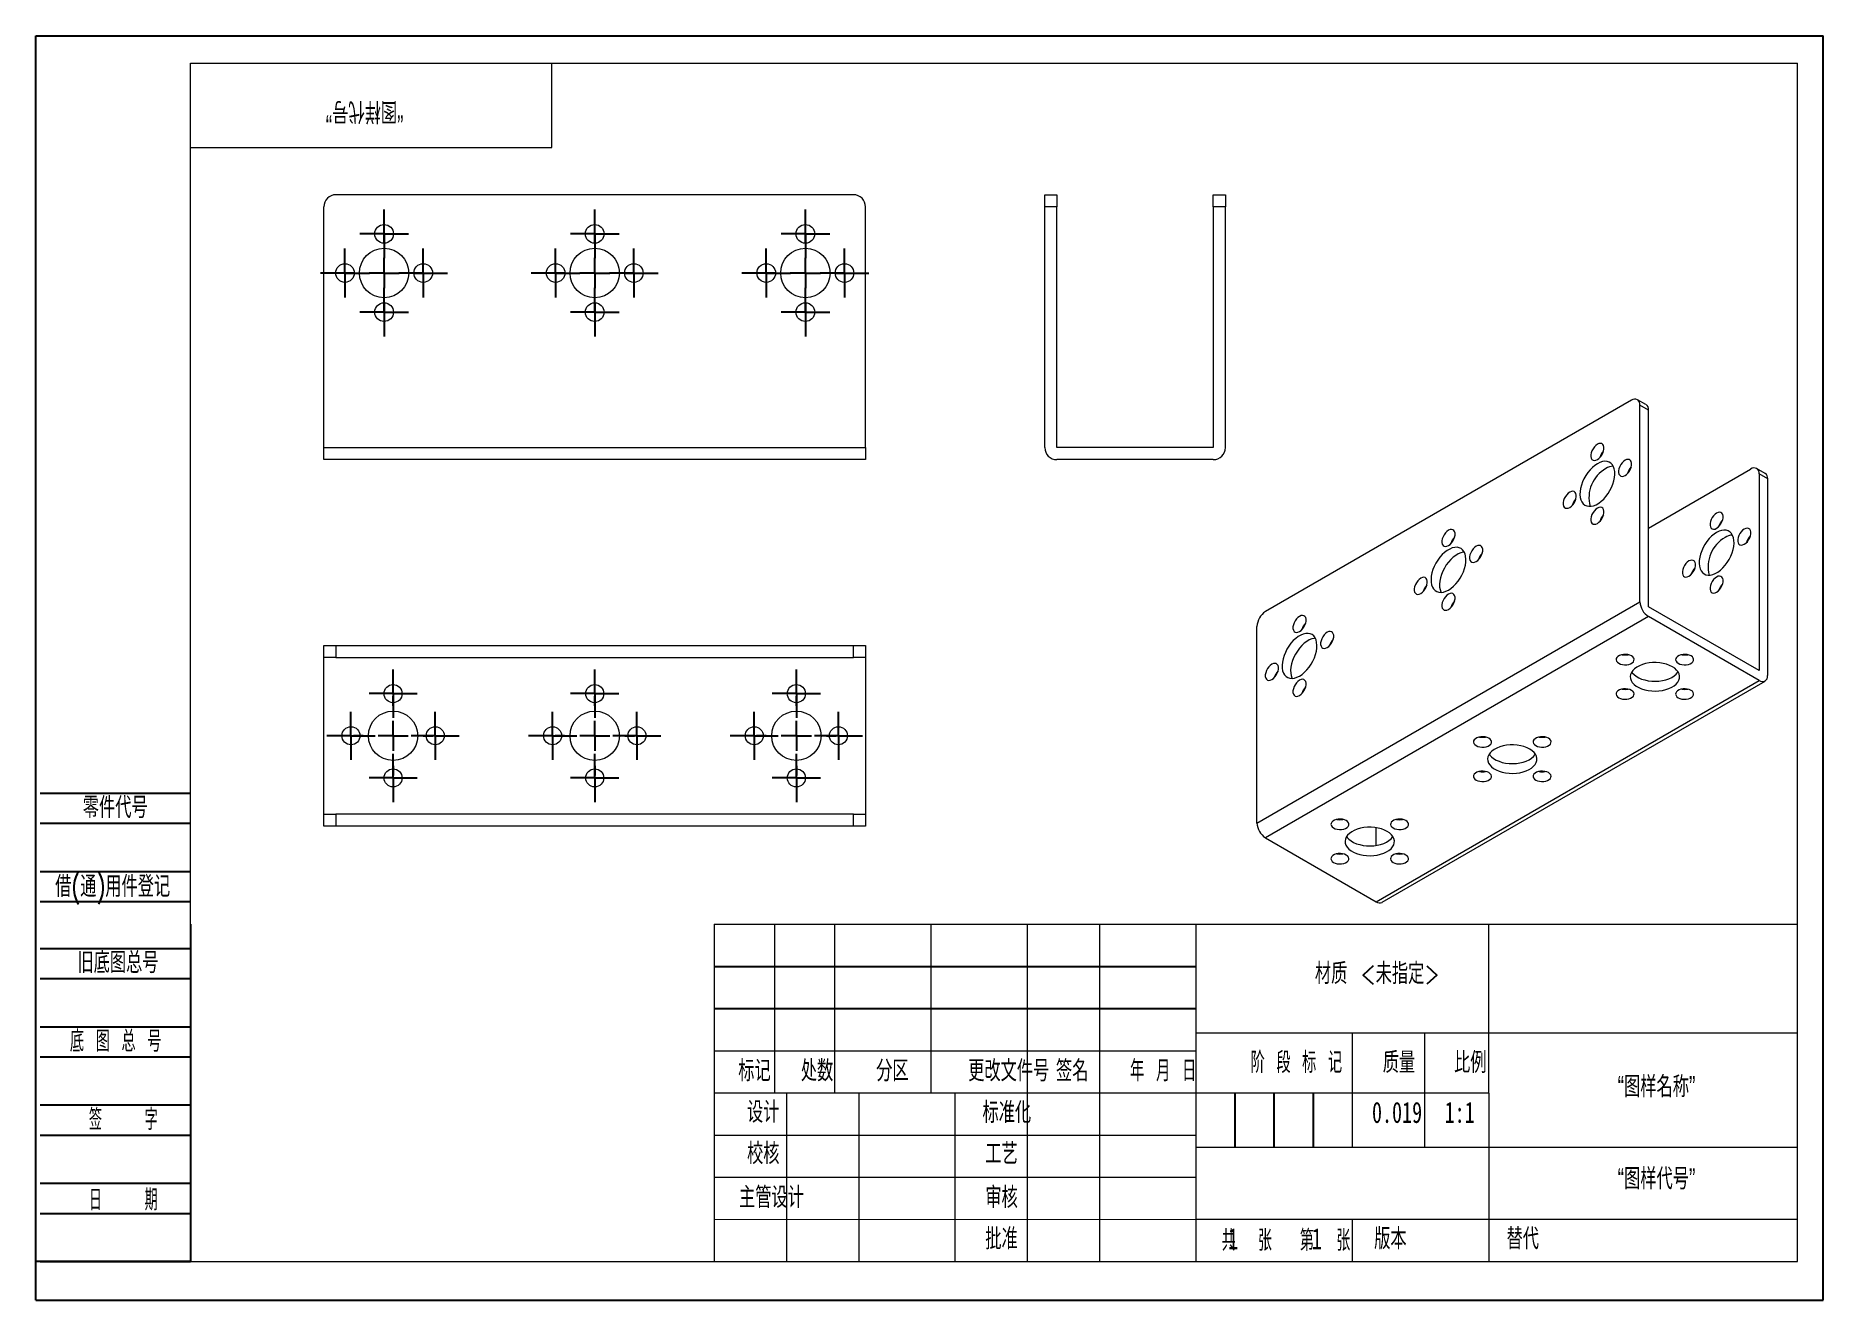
# Model space of a CAD drawing. Header units: millimetres. Extents: x 0 to 297, y 0 to 210.
import ezdxf

# ---------------------------------------------------------------- set-up
doc = ezdxf.new("R2010")
doc.units = ezdxf.units.MM
doc.layers.add('图框', color=7, linetype='Continuous')
doc.layers.add('粗实线层', color=7, linetype='Continuous', lineweight=15)
doc.styles.add('SLDTEXTSTYLE0', font='TXT', dxfattribs={"width": 0.7, "bigfont": 'bigfont'})
doc.styles.add('SLDTEXTSTYLE1', font='TXT', dxfattribs={"width": 0.6, "bigfont": 'bigfont'})
doc.styles.add('SLDTEXTSTYLE2', font='TXT', dxfattribs={"width": 0.614286, "bigfont": 'bigfont'})
doc.styles.add('SLDTEXTSTYLE3', font='TXT', dxfattribs={"width": 0.62, "bigfont": 'bigfont'})
doc.styles.add('SLDTEXTSTYLE4', font='TXT', dxfattribs={"width": 0.566667, "bigfont": 'bigfont'})
doc.styles.add('SLDTEXTSTYLE5', font='TXT', dxfattribs={"width": 0.7})

# ---------------------------------------------------------------- blocks, each defined once
blk = doc.blocks.new('SW_CENTERMARKSYMBOL_0')
at = {"layer": '图框', "color": 0}
for p, q in [((0, 5), (0, 6.6)), ((-5, 0), (-6.6, 0)), ((0, 0), (-2.5, 0)), ((0, 0), (0, 2.5)), ((0, 0), (0, -2.5)), ((0, 0), (2.5, 0)), ((5, 0), (6.6, 0)), ((0, -5), (0, -6.6))]:
    blk.add_line(p, q, dxfattribs=at)
blk = doc.blocks.new('SW_CENTERMARKSYMBOL_1')
at = {"layer": '图框', "color": 0}
for p, q in [((0, 2.5), (0, 4.05)), ((-2.5, 0), (-4.05, 0)), ((0, 0), (-2.5, 0)), ((0, 0), (0, 2.5)), ((0, 0), (0, -2.5)), ((0, 0), (2.5, 0)), ((2.5, 0), (4.05, 0)), ((0, -2.5), (0, -4.05))]:
    blk.add_line(p, q, dxfattribs=at)
blk = doc.blocks.new('SW_CENTERMARKSYMBOL_2')
at = {"layer": '图框', "color": 0}
for p, q in [((0, 5), (0, 6.6)), ((-5, 0), (-6.6, 0)), ((0, 0), (-2.5, 0)), ((0, 0), (0, 2.5)), ((0, 0), (0, -2.5)), ((0, 0), (2.5, 0)), ((5, 0), (6.6, 0)), ((0, -5), (0, -6.6))]:
    blk.add_line(p, q, dxfattribs=at)
blk = doc.blocks.new('SW_CENTERMARKSYMBOL_3')
at = {"layer": '图框', "color": 0}
for p, q in [((0, 2.5), (0, 4.05)), ((-2.5, 0), (-4.05, 0)), ((0, 0), (-2.5, 0)), ((0, 0), (0, 2.5)), ((0, 0), (0, -2.5)), ((0, 0), (2.5, 0)), ((2.5, 0), (4.05, 0)), ((0, -2.5), (0, -4.05))]:
    blk.add_line(p, q, dxfattribs=at)
blk = doc.blocks.new('SW_CENTERMARKSYMBOL_4')
at = {"layer": '图框', "color": 0}
for p, q in [((0, 2.5), (0, 4.05)), ((-2.5, 0), (-4.05, 0)), ((0, 0), (-2.5, 0)), ((0, 0), (0, 2.5)), ((0, 0), (0, -2.5)), ((0, 0), (2.5, 0)), ((2.5, 0), (4.05, 0)), ((0, -2.5), (0, -4.05))]:
    blk.add_line(p, q, dxfattribs=at)
blk = doc.blocks.new('SW_CENTERMARKSYMBOL_5')
at = {"layer": '图框', "color": 0}
for p, q in [((0, 2.5), (0, 4.05)), ((-2.5, 0), (-4.05, 0)), ((0, 0), (-2.5, 0)), ((0, 0), (0, 2.5)), ((0, 0), (0, -2.5)), ((0, 0), (2.5, 0)), ((2.5, 0), (4.05, 0)), ((0, -2.5), (0, -4.05))]:
    blk.add_line(p, q, dxfattribs=at)
blk = doc.blocks.new('SW_CENTERMARKSYMBOL_6')
at = {"layer": '图框', "color": 0}
for p, q in [((0, 2.5), (0, 4.05)), ((-2.5, 0), (-4.05, 0)), ((0, 0), (-2.5, 0)), ((0, 0), (0, 2.5)), ((0, 0), (0, -2.5)), ((0, 0), (2.5, 0)), ((2.5, 0), (4.05, 0)), ((0, -2.5), (0, -4.05))]:
    blk.add_line(p, q, dxfattribs=at)
blk = doc.blocks.new('SW_CENTERMARKSYMBOL_7')
at = {"layer": '图框', "color": 0}
for p, q in [((0, 2.5), (0, 4.05)), ((-2.5, 0), (-4.05, 0)), ((0, 0), (-2.5, 0)), ((0, 0), (0, 2.5)), ((0, 0), (0, -2.5)), ((0, 0), (2.5, 0)), ((2.5, 0), (4.05, 0)), ((0, -2.5), (0, -4.05))]:
    blk.add_line(p, q, dxfattribs=at)
blk = doc.blocks.new('SW_CENTERMARKSYMBOL_8')
at = {"layer": '图框', "color": 0}
for p, q in [((0, 2.5), (0, 4.05)), ((-2.5, 0), (-4.05, 0)), ((0, 0), (-2.5, 0)), ((0, 0), (0, 2.5)), ((0, 0), (0, -2.5)), ((0, 0), (2.5, 0)), ((2.5, 0), (4.05, 0)), ((0, -2.5), (0, -4.05))]:
    blk.add_line(p, q, dxfattribs=at)
blk = doc.blocks.new('SW_CENTERMARKSYMBOL_9')
at = {"layer": '图框', "color": 0}
for p, q in [((0, 2.5), (0, 4.05)), ((-2.5, 0), (-4.05, 0)), ((0, 0), (-2.5, 0)), ((0, 0), (0, 2.5)), ((0, 0), (0, -2.5)), ((0, 0), (2.5, 0)), ((2.5, 0), (4.05, 0)), ((0, -2.5), (0, -4.05))]:
    blk.add_line(p, q, dxfattribs=at)
blk = doc.blocks.new('SW_CENTERMARKSYMBOL_10')
at = {"layer": '图框', "color": 0}
for p, q in [((0, 5), (0, 6.6)), ((-5, 0), (-6.6, 0)), ((0, 0), (-2.5, 0)), ((0, 0), (0, 2.5)), ((0, 0), (0, -2.5)), ((0, 0), (2.5, 0)), ((5, 0), (6.6, 0)), ((0, -5), (0, -6.6))]:
    blk.add_line(p, q, dxfattribs=at)
blk = doc.blocks.new('SW_CENTERMARKSYMBOL_11')
at = {"layer": '图框', "color": 0}
for p, q in [((0, 2.5), (0, 4.05)), ((-2.5, 0), (-4.05, 0)), ((0, 0), (-2.5, 0)), ((0, 0), (0, 2.5)), ((0, 0), (0, -2.5)), ((0, 0), (2.5, 0)), ((2.5, 0), (4.05, 0)), ((0, -2.5), (0, -4.05))]:
    blk.add_line(p, q, dxfattribs=at)
blk = doc.blocks.new('SW_CENTERMARKSYMBOL_12')
at = {"layer": '图框', "color": 0}
for p, q in [((0, 2.5), (0, 4.05)), ((-2.5, 0), (-4.05, 0)), ((0, 0), (-2.5, 0)), ((0, 0), (0, 2.5)), ((0, 0), (0, -2.5)), ((0, 0), (2.5, 0)), ((2.5, 0), (4.05, 0)), ((0, -2.5), (0, -4.05))]:
    blk.add_line(p, q, dxfattribs=at)
blk = doc.blocks.new('SW_CENTERMARKSYMBOL_13')
at = {"layer": '图框', "color": 0}
for p, q in [((0, 2.5), (0, 4.05)), ((-2.5, 0), (-4.05, 0)), ((0, 0), (-2.5, 0)), ((0, 0), (0, 2.5)), ((0, 0), (0, -2.5)), ((0, 0), (2.5, 0)), ((2.5, 0), (4.05, 0)), ((0, -2.5), (0, -4.05))]:
    blk.add_line(p, q, dxfattribs=at)
blk = doc.blocks.new('SW_CENTERMARKSYMBOL_14')
at = {"layer": '图框', "color": 0}
for p, q in [((0, 2.5), (0, 4.05)), ((-2.5, 0), (-4.05, 0)), ((0, 0), (-2.5, 0)), ((0, 0), (0, 2.5)), ((0, 0), (0, -2.5)), ((0, 0), (2.5, 0)), ((2.5, 0), (4.05, 0)), ((0, -2.5), (0, -4.05))]:
    blk.add_line(p, q, dxfattribs=at)
blk = doc.blocks.new('SW_CENTERMARKSYMBOL_15')
at = {"layer": '图框', "color": 0}
for p, q in [((0, 5), (0, 6.6)), ((-5, 0), (-6.6, 0)), ((0, 0), (-2.5, 0)), ((0, 0), (0, 2.5)), ((0, 0), (0, -2.5)), ((0, 0), (2.5, 0)), ((5, 0), (6.6, 0)), ((0, -5), (0, -6.6))]:
    blk.add_line(p, q, dxfattribs=at)
blk = doc.blocks.new('SW_CENTERMARKSYMBOL_16')
at = {"layer": '图框', "color": 0}
for p, q in [((0, 2.5), (0, 4)), ((-2.5, 0), (-4, 0)), ((0, 0), (-2.5, 0)), ((0, 0), (0, 2.5)), ((0, 0), (0, -2.5)), ((0, 0), (2.5, 0)), ((2.5, 0), (4, 0)), ((0, -2.5), (0, -4))]:
    blk.add_line(p, q, dxfattribs=at)
blk = doc.blocks.new('SW_CENTERMARKSYMBOL_17')
at = {"layer": '图框', "color": 0}
for p, q in [((0, 5), (0, 6.6)), ((-5, 0), (-6.6, 0)), ((0, 0), (-2.5, 0)), ((0, 0), (0, 2.5)), ((0, 0), (0, -2.5)), ((0, 0), (2.5, 0)), ((5, 0), (6.6, 0)), ((0, -5), (0, -6.6))]:
    blk.add_line(p, q, dxfattribs=at)
blk = doc.blocks.new('SW_CENTERMARKSYMBOL_18')
at = {"layer": '图框', "color": 0}
for p, q in [((0, 2.5), (0, 4)), ((-2.5, 0), (-4, 0)), ((0, 0), (-2.5, 0)), ((0, 0), (0, 2.5)), ((0, 0), (0, -2.5)), ((0, 0), (2.5, 0)), ((2.5, 0), (4, 0)), ((0, -2.5), (0, -4))]:
    blk.add_line(p, q, dxfattribs=at)
blk = doc.blocks.new('SW_CENTERMARKSYMBOL_19')
at = {"layer": '图框', "color": 0}
for p, q in [((0, 2.5), (0, 4)), ((-2.5, 0), (-4, 0)), ((0, 0), (-2.5, 0)), ((0, 0), (0, 2.5)), ((0, 0), (0, -2.5)), ((0, 0), (2.5, 0)), ((2.5, 0), (4, 0)), ((0, -2.5), (0, -4))]:
    blk.add_line(p, q, dxfattribs=at)
blk = doc.blocks.new('SW_CENTERMARKSYMBOL_20')
at = {"layer": '图框', "color": 0}
for p, q in [((0, 2.5), (0, 4)), ((-2.5, 0), (-4, 0)), ((0, 0), (-2.5, 0)), ((0, 0), (0, 2.5)), ((0, 0), (0, -2.5)), ((0, 0), (2.5, 0)), ((2.5, 0), (4, 0)), ((0, -2.5), (0, -4))]:
    blk.add_line(p, q, dxfattribs=at)
blk = doc.blocks.new('SW_CENTERMARKSYMBOL_21')
at = {"layer": '图框', "color": 0}
for p, q in [((0, 5), (0, 6.6)), ((-5, 0), (-6.6, 0)), ((0, 0), (-2.5, 0)), ((0, 0), (0, 2.5)), ((0, 0), (0, -2.5)), ((0, 0), (2.5, 0)), ((5, 0), (6.6, 0)), ((0, -5), (0, -6.6))]:
    blk.add_line(p, q, dxfattribs=at)
blk = doc.blocks.new('SW_CENTERMARKSYMBOL_22')
at = {"layer": '图框', "color": 0}
for p, q in [((0, 2.5), (0, 4)), ((-2.5, 0), (-4, 0)), ((0, 0), (-2.5, 0)), ((0, 0), (0, 2.5)), ((0, 0), (0, -2.5)), ((0, 0), (2.5, 0)), ((2.5, 0), (4, 0)), ((0, -2.5), (0, -4))]:
    blk.add_line(p, q, dxfattribs=at)
blk = doc.blocks.new('SW_CENTERMARKSYMBOL_23')
at = {"layer": '图框', "color": 0}
for p, q in [((0, 2.5), (0, 4)), ((-2.5, 0), (-4, 0)), ((0, 0), (-2.5, 0)), ((0, 0), (0, 2.5)), ((0, 0), (0, -2.5)), ((0, 0), (2.5, 0)), ((2.5, 0), (4, 0)), ((0, -2.5), (0, -4))]:
    blk.add_line(p, q, dxfattribs=at)
blk = doc.blocks.new('SW_CENTERMARKSYMBOL_24')
at = {"layer": '图框', "color": 0}
for p, q in [((0, 2.5), (0, 4)), ((-2.5, 0), (-4, 0)), ((0, 0), (-2.5, 0)), ((0, 0), (0, 2.5)), ((0, 0), (0, -2.5)), ((0, 0), (2.5, 0)), ((2.5, 0), (4, 0)), ((0, -2.5), (0, -4))]:
    blk.add_line(p, q, dxfattribs=at)
blk = doc.blocks.new('SW_CENTERMARKSYMBOL_25')
at = {"layer": '图框', "color": 0}
for p, q in [((0, 2.5), (0, 4)), ((-2.5, 0), (-4, 0)), ((0, 0), (-2.5, 0)), ((0, 0), (0, 2.5)), ((0, 0), (0, -2.5)), ((0, 0), (2.5, 0)), ((2.5, 0), (4, 0)), ((0, -2.5), (0, -4))]:
    blk.add_line(p, q, dxfattribs=at)
blk = doc.blocks.new('SW_CENTERMARKSYMBOL_26')
at = {"layer": '图框', "color": 0}
for p, q in [((0, 2.5), (0, 4)), ((-2.5, 0), (-4, 0)), ((0, 0), (-2.5, 0)), ((0, 0), (0, 2.5)), ((0, 0), (0, -2.5)), ((0, 0), (2.5, 0)), ((2.5, 0), (4, 0)), ((0, -2.5), (0, -4))]:
    blk.add_line(p, q, dxfattribs=at)
blk = doc.blocks.new('SW_CENTERMARKSYMBOL_27')
at = {"layer": '图框', "color": 0}
for p, q in [((0, 2.5), (0, 4)), ((-2.5, 0), (-4, 0)), ((0, 0), (-2.5, 0)), ((0, 0), (0, 2.5)), ((0, 0), (0, -2.5)), ((0, 0), (2.5, 0)), ((2.5, 0), (4, 0)), ((0, -2.5), (0, -4))]:
    blk.add_line(p, q, dxfattribs=at)
blk = doc.blocks.new('SW_CENTERMARKSYMBOL_28')
at = {"layer": '图框', "color": 0}
for p, q in [((0, 2.5), (0, 4)), ((-2.5, 0), (-4, 0)), ((0, 0), (-2.5, 0)), ((0, 0), (0, 2.5)), ((0, 0), (0, -2.5)), ((0, 0), (2.5, 0)), ((2.5, 0), (4, 0)), ((0, -2.5), (0, -4))]:
    blk.add_line(p, q, dxfattribs=at)
blk = doc.blocks.new('SW_CENTERMARKSYMBOL_29')
at = {"layer": '图框', "color": 0}
for p, q in [((0, 2.5), (0, 4)), ((-2.5, 0), (-4, 0)), ((0, 0), (-2.5, 0)), ((0, 0), (0, 2.5)), ((0, 0), (0, -2.5)), ((0, 0), (2.5, 0)), ((2.5, 0), (4, 0)), ((0, -2.5), (0, -4))]:
    blk.add_line(p, q, dxfattribs=at)

msp = doc.modelspace()

# ---------------------------------------------------------------- linework, layer by layer
at = {"color": 7, "linetype": 'Continuous', "lineweight": 15}
for p, q in [((47.87, 141.6), (47.87, 181.6)), ((135.87, 183.6), (49.87, 183.6)), ((137.87, 141.6), (137.87, 181.6)), ((167.65, 181.6), (167.65, 183.6)), ((167.65, 183.6), (169.65, 183.6)), ((169.65, 181.6), (167.65, 181.6)), ((167.65, 141.6), (167.65, 181.6)), ((169.65, 183.6), (169.65, 181.6)), ((169.65, 141.6), (169.65, 181.6)), ((195.65, 183.6), (197.65, 183.6)), ((195.65, 181.6), (195.65, 183.6)), ((195.65, 181.6), (195.65, 141.6)), ((197.65, 181.6), (195.65, 181.6)), ((197.65, 183.6), (197.65, 181.6)), ((197.65, 141.6), (197.65, 181.6)), ((265.13, 149.47), (204.32, 114.36)), ((267.54, 148.75), (266.13, 149.56)), ((266.54, 115.99), (266.54, 148.65)), ((267.96, 147.83), (266.54, 148.65)), ((267.96, 115.17), (267.96, 147.83)), ((47.87, 141.6), (137.87, 141.6)), ((47.87, 139.6), (47.87, 141.6)), ((137.87, 139.6), (47.87, 139.6)), ((137.87, 141.6), (137.87, 139.6)), ((195.65, 141.6), (169.65, 141.6)), ((195.65, 139.6), (169.65, 139.6)), ((267.96, 128.24), (284.93, 138.04)), ((287.34, 137.32), (285.93, 138.14)), ((286.34, 137.22), (286.34, 104.56)), ((287.76, 136.4), (286.34, 137.22)), ((287.76, 103.74), (287.76, 136.4)), ((202.9, 79.25), (266.54, 115.99)), ((267.96, 113.54), (204.32, 76.8)), ((286.34, 104.56), (267.96, 115.17)), ((286.34, 102.92), (267.96, 113.54)), ((202.9, 79.25), (202.9, 111.91)), ((47.87, 106.74), (47.87, 108.74)), ((47.87, 108.74), (49.87, 108.74)), ((49.87, 108.74), (49.87, 106.74)), ((49.87, 108.74), (135.87, 108.74)), ((135.87, 106.74), (135.87, 108.74)), ((135.87, 108.74), (137.87, 108.74)), ((137.87, 108.74), (137.87, 106.74)), ((49.87, 106.74), (47.87, 106.74)), ((47.87, 80.74), (47.87, 106.74)), ((49.87, 106.74), (135.87, 106.74)), ((137.87, 106.74), (135.87, 106.74)), ((137.87, 106.74), (137.87, 80.74)), ((222.7, 66.19), (286.34, 102.92)), ((223.7, 66.09), (287.34, 102.83)), ((47.87, 78.74), (47.87, 80.74)), ((47.87, 80.74), (49.87, 80.74)), ((49.87, 80.74), (49.87, 78.74)), ((135.87, 80.74), (49.87, 80.74)), ((135.87, 78.74), (135.87, 80.74)), ((135.87, 80.74), (137.87, 80.74)), ((137.87, 80.74), (137.87, 78.74)), ((49.87, 78.74), (47.87, 78.74)), ((135.87, 78.74), (49.87, 78.74)), ((137.87, 78.74), (135.87, 78.74)), ((222.7, 75.53), (222.7, 78.47)), ((204.32, 76.8), (222.7, 66.19))]:
    msp.add_line(p, q, dxfattribs=at)
at = {"color": 7, "linetype": 'Continuous', "lineweight": 15, "flags": 128}
for points in [[(259.47, 142.16), (259.21, 141.97), (258.96, 141.72), (258.74, 141.42), (258.57, 141.09), (258.45, 140.75), (258.38, 140.42), (258.38, 140.11), (258.45, 139.85), (258.57, 139.65), (258.74, 139.53), (258.96, 139.48), (259.21, 139.51), (259.47, 139.63), (259.73, 139.82), (259.98, 140.07), (260.2, 140.36), (260.37, 140.69), (260.5, 141.04), (260.56, 141.37), (260.56, 141.67), (260.5, 141.93), (260.37, 142.13), (260.2, 142.26), (259.98, 142.31), (259.73, 142.27), (259.47, 142.16)], [(264.07, 139.5), (263.8, 139.32), (263.56, 139.07), (263.34, 138.77), (263.17, 138.44), (263.04, 138.1), (262.98, 137.76), (262.98, 137.46), (263.04, 137.2), (263.17, 137), (263.34, 136.87), (263.56, 136.82), (263.8, 136.86), (264.07, 136.97), (264.33, 137.16), (264.58, 137.41), (264.79, 137.71), (264.97, 138.04), (265.09, 138.38), (265.16, 138.71), (265.16, 139.02), (265.09, 139.28), (264.97, 139.48), (264.79, 139.61), (264.58, 139.65), (264.33, 139.62), (264.07, 139.5)], [(259.47, 138.93), (259.05, 138.65), (258.64, 138.31), (258.24, 137.91), (257.87, 137.45), (257.54, 136.96), (257.24, 136.44), (257, 135.9), (256.8, 135.35), (256.67, 134.81), (256.59, 134.29), (256.57, 133.79), (256.62, 133.33), (256.73, 132.92), (256.89, 132.57), (257.11, 132.28), (257.38, 132.06), (257.7, 131.91), (258.05, 131.85), (258.44, 131.86), (258.84, 131.95), (259.26, 132.12), (259.68, 132.37), (260.1, 132.68), (260.51, 133.06), (260.89, 133.48), (261.24, 133.96), (261.56, 134.47), (261.83, 135), (262.05, 135.54), (262.21, 136.09), (262.32, 136.62), (262.37, 137.14), (262.35, 137.61), (262.28, 138.05), (262.14, 138.43), (261.95, 138.76), (261.7, 139.01), (261.41, 139.2), (261.07, 139.3), (260.7, 139.33), (260.31, 139.27), (259.89, 139.14), (259.47, 138.93)], [(254.87, 134.2), (254.61, 134.01), (254.37, 133.76), (254.15, 133.46), (253.97, 133.13), (253.85, 132.79), (253.79, 132.46), (253.79, 132.15), (253.85, 131.89), (253.97, 131.69), (254.15, 131.56), (254.37, 131.52), (254.61, 131.55), (254.87, 131.67), (255.14, 131.85), (255.38, 132.11), (255.6, 132.4), (255.78, 132.73), (255.9, 133.07), (255.96, 133.41), (255.96, 133.71), (255.9, 133.97), (255.78, 134.17), (255.6, 134.3), (255.38, 134.35), (255.14, 134.31), (254.87, 134.2)], [(259.47, 131.54), (259.21, 131.36), (258.96, 131.1), (258.74, 130.81), (258.57, 130.48), (258.45, 130.13), (258.38, 129.8), (258.38, 129.5), (258.45, 129.24), (258.57, 129.04), (258.74, 128.91), (258.96, 128.86), (259.21, 128.9), (259.47, 129.01), (259.73, 129.2), (259.98, 129.45), (260.2, 129.75), (260.37, 130.08), (260.5, 130.42), (260.56, 130.75), (260.56, 131.06), (260.5, 131.32), (260.37, 131.52), (260.2, 131.64), (259.98, 131.69), (259.73, 131.66), (259.47, 131.54)], [(279.27, 130.73), (279.01, 130.54), (278.76, 130.29), (278.54, 129.99), (278.37, 129.66), (278.25, 129.32), (278.18, 128.99), (278.18, 128.68), (278.25, 128.42), (278.37, 128.22), (278.54, 128.1), (278.76, 128.05), (279.01, 128.08), (279.27, 128.2), (279.53, 128.39), (279.78, 128.64), (280, 128.94), (280.17, 129.26), (280.29, 129.61), (280.36, 129.94), (280.36, 130.24), (280.29, 130.5), (280.17, 130.7), (280, 130.83), (279.78, 130.88), (279.53, 130.84), (279.27, 130.73)], [(234.72, 125.34), (234.98, 125.53), (235.23, 125.78), (235.45, 126.08), (235.62, 126.41), (235.75, 126.75), (235.81, 127.08), (235.81, 127.39), (235.75, 127.65), (235.62, 127.85), (235.45, 127.97), (235.23, 128.02), (234.98, 127.99), (234.72, 127.87), (234.46, 127.68), (234.21, 127.43), (234, 127.13), (233.82, 126.8), (233.7, 126.46), (233.63, 126.13), (233.63, 125.82), (233.7, 125.57), (233.82, 125.37), (234, 125.24), (234.21, 125.19), (234.46, 125.23), (234.72, 125.34)], [(279.27, 127.5), (278.85, 127.22), (278.43, 126.88), (278.04, 126.48), (277.67, 126.02), (277.34, 125.53), (277.04, 125.01), (276.8, 124.47), (276.6, 123.92), (276.47, 123.38), (276.39, 122.86), (276.37, 122.36), (276.42, 121.9), (276.53, 121.49), (276.69, 121.14), (276.91, 120.85), (277.18, 120.63), (277.5, 120.48), (277.85, 120.42), (278.23, 120.43), (278.64, 120.52), (279.06, 120.69), (279.48, 120.94), (279.9, 121.25), (280.31, 121.63), (280.69, 122.06), (281.04, 122.53), (281.36, 123.04), (281.63, 123.57), (281.85, 124.11), (282.01, 124.66), (282.12, 125.19), (282.17, 125.71), (282.15, 126.19), (282.07, 126.62), (281.94, 127.01), (281.74, 127.33), (281.5, 127.58), (281.2, 127.77), (280.87, 127.87), (280.5, 127.9), (280.11, 127.84), (279.69, 127.71), (279.27, 127.5)], [(283.87, 128.07), (283.6, 127.89), (283.36, 127.64), (283.14, 127.34), (282.96, 127.01), (282.84, 126.67), (282.78, 126.33), (282.78, 126.03), (282.84, 125.77), (282.96, 125.57), (283.14, 125.44), (283.36, 125.39), (283.6, 125.43), (283.87, 125.54), (284.13, 125.73), (284.38, 125.98), (284.59, 126.28), (284.77, 126.61), (284.89, 126.95), (284.95, 127.28), (284.95, 127.59), (284.89, 127.85), (284.77, 128.05), (284.59, 128.18), (284.38, 128.22), (284.13, 128.19), (283.87, 128.07)], [(234.72, 117.95), (235.14, 118.23), (235.56, 118.57), (235.95, 118.98), (236.32, 119.43), (236.66, 119.92), (236.95, 120.44), (237.2, 120.98), (237.39, 121.53), (237.53, 122.07), (237.6, 122.6), (237.62, 123.09), (237.57, 123.55), (237.47, 123.96), (237.3, 124.32), (237.08, 124.61), (236.81, 124.83), (236.49, 124.97), (236.14, 125.04), (235.76, 125.02), (235.35, 124.93), (234.93, 124.76), (234.51, 124.51), (234.09, 124.2), (233.69, 123.83), (233.3, 123.4), (232.95, 122.92), (232.64, 122.42), (232.36, 121.88), (232.14, 121.34), (231.98, 120.79), (231.87, 120.26), (231.83, 119.75), (231.84, 119.27), (231.92, 118.83), (232.05, 118.45), (232.25, 118.13), (232.49, 117.87), (232.79, 117.69), (233.12, 117.58), (233.49, 117.56), (233.89, 117.61), (234.3, 117.74), (234.72, 117.95)], [(239.32, 122.69), (239.58, 122.87), (239.83, 123.12), (240.05, 123.42), (240.22, 123.75), (240.34, 124.09), (240.41, 124.43), (240.41, 124.73), (240.34, 124.99), (240.22, 125.19), (240.05, 125.32), (239.83, 125.37), (239.58, 125.33), (239.32, 125.22), (239.06, 125.03), (238.81, 124.78), (238.59, 124.48), (238.42, 124.15), (238.29, 123.81), (238.23, 123.48), (238.23, 123.17), (238.29, 122.91), (238.42, 122.71), (238.59, 122.58), (238.81, 122.54), (239.06, 122.57), (239.32, 122.69)], [(237.35, 124.22), (237.17, 124.21), (236.77, 124.11), (236.35, 123.94), (235.92, 123.7), (235.51, 123.39), (235.1, 123.01), (234.72, 122.58), (234.36, 122.11), (234.05, 121.6), (233.78, 121.07), (233.56, 120.52), (233.39, 119.98), (233.29, 119.44), (233.24, 118.93), (233.25, 118.45), (233.33, 118.02), (233.47, 117.63), (233.51, 117.56)], [(274.67, 122.77), (274.41, 122.58), (274.16, 122.33), (273.95, 122.03), (273.77, 121.7), (273.65, 121.36), (273.59, 121.03), (273.59, 120.72), (273.65, 120.46), (273.77, 120.26), (273.95, 120.14), (274.16, 120.09), (274.41, 120.12), (274.67, 120.24), (274.94, 120.42), (275.18, 120.68), (275.4, 120.97), (275.58, 121.3), (275.7, 121.64), (275.76, 121.98), (275.76, 122.28), (275.7, 122.54), (275.58, 122.74), (275.4, 122.87), (275.18, 122.92), (274.94, 122.88), (274.67, 122.77)], [(230.13, 117.38), (230.39, 117.57), (230.64, 117.82), (230.85, 118.12), (231.03, 118.45), (231.15, 118.79), (231.21, 119.12), (231.21, 119.43), (231.15, 119.69), (231.03, 119.88), (230.85, 120.01), (230.64, 120.06), (230.39, 120.02), (230.13, 119.91), (229.86, 119.72), (229.62, 119.47), (229.4, 119.17), (229.22, 118.84), (229.1, 118.5), (229.04, 118.17), (229.04, 117.86), (229.1, 117.6), (229.22, 117.4), (229.4, 117.28), (229.62, 117.23), (229.86, 117.26), (230.13, 117.38)], [(279.27, 120.11), (279.01, 119.93), (278.76, 119.67), (278.54, 119.38), (278.37, 119.05), (278.25, 118.71), (278.18, 118.37), (278.18, 118.07), (278.25, 117.81), (278.37, 117.61), (278.54, 117.48), (278.76, 117.43), (279.01, 117.47), (279.27, 117.58), (279.53, 117.77), (279.78, 118.02), (280, 118.32), (280.17, 118.65), (280.29, 118.99), (280.36, 119.32), (280.36, 119.63), (280.29, 119.89), (280.17, 120.09), (280, 120.21), (279.78, 120.26), (279.53, 120.23), (279.27, 120.11)], [(234.72, 114.72), (234.98, 114.91), (235.23, 115.16), (235.45, 115.46), (235.62, 115.79), (235.75, 116.13), (235.81, 116.47), (235.81, 116.77), (235.75, 117.03), (235.62, 117.23), (235.45, 117.36), (235.23, 117.41), (234.98, 117.37), (234.72, 117.26), (234.46, 117.07), (234.21, 116.82), (234, 116.52), (233.82, 116.19), (233.7, 115.85), (233.63, 115.51), (233.63, 115.21), (233.7, 114.95), (233.82, 114.75), (234, 114.62), (234.21, 114.58), (234.46, 114.61), (234.72, 114.72)], [(209.97, 111.05), (210.24, 111.24), (210.48, 111.49), (210.7, 111.79), (210.88, 112.12), (211, 112.46), (211.06, 112.79), (211.06, 113.1), (211, 113.36), (210.88, 113.56), (210.7, 113.69), (210.48, 113.73), (210.24, 113.7), (209.97, 113.58), (209.71, 113.4), (209.46, 113.14), (209.25, 112.85), (209.07, 112.52), (208.95, 112.18), (208.89, 111.84), (208.89, 111.54), (208.95, 111.28), (209.07, 111.08), (209.25, 110.95), (209.46, 110.9), (209.71, 110.94), (209.97, 111.05)], [(209.97, 103.66), (210.4, 103.94), (210.81, 104.29), (211.2, 104.69), (211.57, 105.14), (211.91, 105.63), (212.2, 106.16), (212.45, 106.7), (212.64, 107.24), (212.78, 107.78), (212.86, 108.31), (212.87, 108.81), (212.82, 109.26), (212.72, 109.68), (212.55, 110.03), (212.33, 110.32), (212.06, 110.54), (211.75, 110.68), (211.39, 110.75), (211.01, 110.74), (210.6, 110.64), (210.19, 110.47), (209.76, 110.23), (209.34, 109.91), (208.94, 109.54), (208.55, 109.11), (208.2, 108.64), (207.89, 108.13), (207.62, 107.6), (207.4, 107.05), (207.23, 106.51), (207.12, 105.97), (207.08, 105.46), (207.09, 104.98), (207.17, 104.54), (207.31, 104.16), (207.5, 103.84), (207.75, 103.58), (208.04, 103.4), (208.37, 103.3), (208.74, 103.27), (209.14, 103.32), (209.55, 103.45), (209.97, 103.66)], [(212.6, 109.94), (212.42, 109.92), (212.02, 109.83), (211.6, 109.66), (211.18, 109.41), (210.76, 109.1), (210.35, 108.72), (209.97, 108.29), (209.62, 107.82), (209.3, 107.31), (209.03, 106.78), (208.81, 106.24), (208.64, 105.69), (208.54, 105.16), (208.49, 104.64), (208.51, 104.16), (208.58, 103.73), (208.72, 103.34), (208.76, 103.27)], [(214.57, 108.4), (214.83, 108.59), (215.08, 108.84), (215.3, 109.14), (215.47, 109.47), (215.59, 109.81), (215.66, 110.14), (215.66, 110.44), (215.59, 110.7), (215.47, 110.9), (215.3, 111.03), (215.08, 111.08), (214.83, 111.04), (214.57, 110.93), (214.31, 110.74), (214.06, 110.49), (213.84, 110.19), (213.67, 109.86), (213.55, 109.52), (213.48, 109.19), (213.48, 108.88), (213.55, 108.62), (213.67, 108.42), (213.84, 108.3), (214.06, 108.25), (214.31, 108.28), (214.57, 108.4)], [(263.01, 105.78), (263.29, 105.65), (263.62, 105.57), (263.98, 105.53), (264.34, 105.54), (264.68, 105.6), (264.99, 105.71), (265.25, 105.86), (265.44, 106.04), (265.54, 106.24), (265.56, 106.45), (265.5, 106.65), (265.35, 106.84), (265.13, 107.01), (264.84, 107.14), (264.51, 107.22), (264.16, 107.26), (263.8, 107.25), (263.45, 107.18), (263.14, 107.08), (262.89, 106.93), (262.7, 106.75), (262.59, 106.55), (262.57, 106.34), (262.64, 106.14), (262.78, 105.95), (263.01, 105.78)], [(272.91, 105.78), (273.19, 105.65), (273.52, 105.57), (273.88, 105.53), (274.24, 105.54), (274.58, 105.6), (274.89, 105.71), (275.15, 105.86), (275.33, 106.04), (275.44, 106.24), (275.46, 106.45), (275.4, 106.65), (275.25, 106.84), (275.03, 107.01), (274.74, 107.14), (274.41, 107.22), (274.06, 107.26), (273.7, 107.25), (273.35, 107.18), (273.04, 107.08), (272.79, 106.93), (272.6, 106.75), (272.49, 106.55), (272.47, 106.34), (272.53, 106.14), (272.68, 105.95), (272.91, 105.78)], [(205.38, 103.09), (205.64, 103.28), (205.89, 103.53), (206.1, 103.83), (206.28, 104.16), (206.4, 104.5), (206.47, 104.83), (206.47, 105.14), (206.4, 105.4), (206.28, 105.6), (206.1, 105.72), (205.89, 105.77), (205.64, 105.74), (205.38, 105.62), (205.12, 105.43), (204.87, 105.18), (204.65, 104.89), (204.48, 104.56), (204.35, 104.21), (204.29, 103.88), (204.29, 103.58), (204.35, 103.32), (204.48, 103.12), (204.65, 102.99), (204.87, 102.94), (205.12, 102.98), (205.38, 103.09)], [(271.92, 105.21), (271.46, 105.44), (270.96, 105.62), (270.41, 105.76), (269.84, 105.86), (269.24, 105.9), (268.64, 105.89), (268.05, 105.84), (267.48, 105.73), (266.95, 105.58), (266.45, 105.38), (266.01, 105.15), (265.64, 104.88), (265.34, 104.58), (265.11, 104.26), (264.97, 103.92), (264.92, 103.58), (264.95, 103.24), (265.07, 102.9), (265.27, 102.57), (265.56, 102.27), (265.91, 101.99), (266.34, 101.75), (266.82, 101.54), (267.34, 101.38), (267.91, 101.26), (268.49, 101.19), (269.09, 101.17), (269.69, 101.2), (270.27, 101.28), (270.82, 101.41), (271.34, 101.59), (271.81, 101.8), (272.22, 102.06), (272.56, 102.34), (272.82, 102.65), (273, 102.98), (273.1, 103.32), (273.11, 103.67), (273.03, 104.01), (272.87, 104.34), (272.63, 104.66), (272.31, 104.95), (271.92, 105.21)], [(265.17, 104.35), (265.27, 104.2), (265.56, 103.9), (265.91, 103.62), (266.34, 103.38), (266.82, 103.17), (267.34, 103.01), (267.91, 102.89), (268.49, 102.82), (269.09, 102.8), (269.69, 102.84), (270.27, 102.92), (270.82, 103.05), (271.34, 103.22), (271.81, 103.44), (272.22, 103.69), (272.56, 103.97), (272.82, 104.28), (272.87, 104.35)], [(209.97, 100.44), (210.24, 100.63), (210.48, 100.88), (210.7, 101.18), (210.88, 101.51), (211, 101.85), (211.06, 102.18), (211.06, 102.48), (211, 102.74), (210.88, 102.94), (210.7, 103.07), (210.48, 103.12), (210.24, 103.08), (209.97, 102.97), (209.71, 102.78), (209.46, 102.53), (209.25, 102.23), (209.07, 101.9), (208.95, 101.56), (208.89, 101.23), (208.89, 100.92), (208.95, 100.66), (209.07, 100.46), (209.25, 100.34), (209.46, 100.29), (209.71, 100.32), (209.97, 100.44)], [(263.01, 100.07), (263.29, 99.94), (263.62, 99.85), (263.98, 99.82), (264.34, 99.83), (264.68, 99.89), (264.99, 100), (265.25, 100.15), (265.44, 100.32), (265.54, 100.52), (265.56, 100.73), (265.5, 100.94), (265.35, 101.13), (265.13, 101.29), (264.84, 101.42), (264.51, 101.51), (264.16, 101.54), (263.8, 101.53), (263.45, 101.47), (263.14, 101.36), (262.89, 101.21), (262.7, 101.03), (262.59, 100.84), (262.57, 100.63), (262.64, 100.42), (262.78, 100.23), (263.01, 100.07)], [(272.91, 100.07), (273.19, 99.94), (273.52, 99.85), (273.88, 99.82), (274.24, 99.83), (274.58, 99.89), (274.89, 100), (275.15, 100.15), (275.33, 100.32), (275.44, 100.52), (275.46, 100.73), (275.4, 100.94), (275.25, 101.13), (275.03, 101.29), (274.74, 101.42), (274.41, 101.51), (274.06, 101.54), (273.7, 101.53), (273.35, 101.47), (273.04, 101.36), (272.79, 101.21), (272.6, 101.03), (272.49, 100.84), (272.47, 100.63), (272.53, 100.42), (272.68, 100.23), (272.91, 100.07)], [(241.44, 93.33), (241.16, 93.46), (240.83, 93.55), (240.47, 93.58), (240.11, 93.57), (239.76, 93.51), (239.45, 93.4), (239.2, 93.25), (239.01, 93.07), (238.9, 92.88), (238.88, 92.67), (238.95, 92.46), (239.1, 92.27), (239.32, 92.11), (239.6, 91.98), (239.93, 91.89), (240.29, 91.86), (240.65, 91.87), (240.99, 91.93), (241.3, 92.04), (241.56, 92.19), (241.75, 92.36), (241.85, 92.56), (241.88, 92.77), (241.81, 92.98), (241.66, 93.17), (241.44, 93.33)], [(248.23, 91.54), (247.78, 91.76), (247.27, 91.95), (246.72, 92.09), (246.15, 92.18), (245.55, 92.23), (244.96, 92.22), (244.36, 92.16), (243.79, 92.06), (243.26, 91.9), (242.76, 91.71), (242.33, 91.47), (241.95, 91.2), (241.65, 90.91), (241.43, 90.59), (241.28, 90.25), (241.23, 89.91), (241.26, 89.56), (241.38, 89.22), (241.59, 88.9), (241.87, 88.59), (242.23, 88.32), (242.65, 88.07), (243.13, 87.86), (243.66, 87.7), (244.22, 87.58), (244.81, 87.51), (245.4, 87.5), (246, 87.53), (246.58, 87.61), (247.14, 87.74), (247.65, 87.91), (248.12, 88.13), (248.53, 88.38), (248.87, 88.67), (249.13, 88.98), (249.31, 89.31), (249.41, 89.65), (249.42, 89.99), (249.35, 90.33), (249.18, 90.67), (248.94, 90.98), (248.62, 91.27), (248.23, 91.54)], [(251.34, 93.33), (251.05, 93.46), (250.72, 93.55), (250.37, 93.58), (250.01, 93.57), (249.66, 93.51), (249.35, 93.4), (249.1, 93.25), (248.91, 93.07), (248.8, 92.88), (248.78, 92.67), (248.85, 92.46), (249, 92.27), (249.22, 92.11), (249.5, 91.98), (249.83, 91.89), (250.19, 91.86), (250.55, 91.87), (250.89, 91.93), (251.2, 92.04), (251.46, 92.19), (251.65, 92.36), (251.75, 92.56), (251.78, 92.77), (251.71, 92.98), (251.56, 93.17), (251.34, 93.33)], [(241.48, 90.68), (241.59, 90.53), (241.87, 90.23), (242.23, 89.95), (242.65, 89.7), (243.13, 89.5), (243.66, 89.33), (244.22, 89.22), (244.81, 89.15), (245.4, 89.13), (246, 89.16), (246.58, 89.24), (247.14, 89.37), (247.65, 89.55), (248.12, 89.76), (248.53, 90.01), (248.87, 90.3), (249.13, 90.61), (249.18, 90.68)], [(241.44, 87.62), (241.16, 87.75), (240.83, 87.83), (240.47, 87.87), (240.11, 87.86), (239.76, 87.79), (239.45, 87.69), (239.2, 87.54), (239.01, 87.36), (238.9, 87.16), (238.88, 86.95), (238.95, 86.75), (239.1, 86.56), (239.32, 86.39), (239.6, 86.26), (239.93, 86.18), (240.29, 86.14), (240.65, 86.15), (240.99, 86.22), (241.3, 86.32), (241.56, 86.47), (241.75, 86.65), (241.85, 86.85), (241.88, 87.06), (241.81, 87.26), (241.66, 87.45), (241.44, 87.62)], [(251.34, 87.62), (251.05, 87.75), (250.72, 87.83), (250.37, 87.87), (250.01, 87.86), (249.66, 87.79), (249.35, 87.69), (249.1, 87.54), (248.91, 87.36), (248.8, 87.16), (248.78, 86.95), (248.85, 86.75), (249, 86.56), (249.22, 86.39), (249.5, 86.26), (249.83, 86.18), (250.19, 86.14), (250.55, 86.15), (250.89, 86.22), (251.2, 86.32), (251.46, 86.47), (251.65, 86.65), (251.75, 86.85), (251.78, 87.06), (251.71, 87.26), (251.56, 87.45), (251.34, 87.62)], [(217.75, 79.66), (217.47, 79.79), (217.14, 79.87), (216.78, 79.91), (216.42, 79.9), (216.08, 79.83), (215.77, 79.73), (215.51, 79.58), (215.32, 79.4), (215.22, 79.2), (215.19, 78.99), (215.26, 78.79), (215.41, 78.6), (215.63, 78.43), (215.92, 78.3), (216.24, 78.22), (216.6, 78.18), (216.96, 78.19), (217.31, 78.26), (217.62, 78.36), (217.87, 78.51), (218.06, 78.69), (218.17, 78.89), (218.19, 79.1), (218.12, 79.3), (217.97, 79.49), (217.75, 79.66)], [(224.54, 77.86), (224.09, 78.09), (223.58, 78.27), (223.04, 78.41), (222.46, 78.51), (221.87, 78.55), (221.27, 78.54), (220.68, 78.49), (220.11, 78.38), (219.57, 78.23), (219.08, 78.03), (218.64, 77.8), (218.26, 77.53), (217.96, 77.23), (217.74, 76.91), (217.6, 76.57), (217.54, 76.23), (217.57, 75.89), (217.69, 75.55), (217.9, 75.22), (218.18, 74.92), (218.54, 74.64), (218.96, 74.4), (219.44, 74.19), (219.97, 74.03), (220.53, 73.91), (221.12, 73.84), (221.72, 73.82), (222.31, 73.85), (222.89, 73.93), (223.45, 74.06), (223.97, 74.24), (224.43, 74.45), (224.84, 74.71), (225.18, 74.99), (225.44, 75.3), (225.63, 75.63), (225.72, 75.97), (225.73, 76.32), (225.66, 76.66), (225.5, 76.99), (225.25, 77.31), (224.93, 77.6), (224.54, 77.86)], [(227.65, 79.66), (227.37, 79.79), (227.04, 79.87), (226.68, 79.91), (226.32, 79.9), (225.98, 79.83), (225.67, 79.73), (225.41, 79.58), (225.22, 79.4), (225.12, 79.2), (225.09, 78.99), (225.16, 78.79), (225.31, 78.6), (225.53, 78.43), (225.81, 78.3), (226.14, 78.22), (226.5, 78.18), (226.86, 78.19), (227.21, 78.26), (227.52, 78.36), (227.77, 78.51), (227.96, 78.69), (228.07, 78.89), (228.09, 79.1), (228.02, 79.3), (227.87, 79.49), (227.65, 79.66)], [(217.79, 77), (217.9, 76.86), (218.18, 76.55), (218.54, 76.27), (218.96, 76.03), (219.44, 75.82), (219.97, 75.66), (220.53, 75.54), (221.12, 75.47), (221.72, 75.45), (222.31, 75.49), (222.89, 75.57), (223.45, 75.7), (223.97, 75.87), (224.43, 76.09), (224.84, 76.34), (225.18, 76.62), (225.44, 76.93), (225.49, 77)], [(217.75, 73.94), (217.47, 74.07), (217.14, 74.16), (216.78, 74.19), (216.42, 74.18), (216.08, 74.12), (215.77, 74.01), (215.51, 73.86), (215.32, 73.69), (215.22, 73.49), (215.19, 73.28), (215.26, 73.07), (215.41, 72.88), (215.63, 72.72), (215.92, 72.59), (216.24, 72.5), (216.6, 72.47), (216.96, 72.48), (217.31, 72.54), (217.62, 72.65), (217.87, 72.8), (218.06, 72.97), (218.17, 73.17), (218.19, 73.38), (218.12, 73.59), (217.97, 73.78), (217.75, 73.94)], [(227.65, 73.94), (227.37, 74.07), (227.04, 74.16), (226.68, 74.19), (226.32, 74.18), (225.98, 74.12), (225.67, 74.01), (225.41, 73.86), (225.22, 73.69), (225.12, 73.49), (225.09, 73.28), (225.16, 73.07), (225.31, 72.88), (225.53, 72.72), (225.81, 72.59), (226.14, 72.5), (226.5, 72.47), (226.86, 72.48), (227.21, 72.54), (227.52, 72.65), (227.77, 72.8), (227.96, 72.97), (228.07, 73.17), (228.09, 73.38), (228.02, 73.59), (227.87, 73.78), (227.65, 73.94)]]:
    msp.add_lwpolyline(points, dxfattribs=at)
at = {"color": 7, "linetype": 'Continuous', "lineweight": 15}
for centre, radius in [((57.87, 177.1), 1.55), ((92.87, 177.1), 1.55), ((127.87, 177.1), 1.55), ((57.87, 170.6), 4.1), ((92.87, 170.6), 4.1), ((127.87, 170.6), 4.1), ((51.37, 170.6), 1.55), ((64.37, 170.6), 1.55), ((86.37, 170.6), 1.55), ((99.37, 170.6), 1.55), ((121.37, 170.6), 1.55), ((134.37, 170.6), 1.55), ((57.87, 164.1), 1.55), ((92.87, 164.1), 1.55), ((127.87, 164.1), 1.55), ((59.37, 100.74), 1.5), ((92.87, 100.74), 1.5), ((126.37, 100.74), 1.5), ((52.37, 93.74), 1.5), ((59.37, 93.74), 4.1), ((66.37, 93.74), 1.5), ((85.87, 93.74), 1.5), ((92.87, 93.74), 4.1), ((99.87, 93.74), 1.5), ((119.37, 93.74), 1.5), ((126.37, 93.74), 4.1), ((133.37, 93.74), 1.5), ((59.37, 86.74), 1.5), ((92.87, 86.74), 1.5), ((126.37, 86.74), 1.5)]:
    msp.add_circle(centre, radius, dxfattribs=at)
for centre, radius, start, end in [((49.87, 181.6), 2, 90, 180), ((135.87, 181.6), 2, 0, 90), ((265.68, 148.79), 0.873, 350.786, 129.2033), ((266.98, 147.94), 0.986, 353.7012, 54.9867), ((169.65, 141.6), 2, 180, 270), ((195.65, 141.6), 2, 270, 0), ((262.35, 139.23), 2.59, 135.805, 164.2004), ((263.6, 133.29), 5.54, 119.3665, 195.12), ((262.3, 135.81), 2.71, 94.2553, 121.5654), ((266.95, 136.58), 2.59, 135.805, 164.2004), ((285.48, 137.36), 0.873, 350.786, 129.2033), ((286.78, 136.51), 0.986, 353.7012, 54.9867), ((257.75, 131.27), 2.59, 135.805, 164.2004), ((262.35, 128.62), 2.59, 135.805, 164.2004), ((282.15, 127.8), 2.59, 135.805, 164.2004), ((237.6, 124.94), 2.59, 135.805, 164.2004), ((283.4, 121.86), 5.54, 119.3665, 195.12), ((282.1, 124.38), 2.71, 94.2553, 121.5654), ((286.75, 125.15), 2.59, 135.805, 164.2004), ((242.2, 122.29), 2.59, 135.805, 164.2004), ((277.55, 119.84), 2.59, 135.805, 164.2004), ((282.15, 117.19), 2.59, 135.805, 164.2004), ((233.01, 116.98), 2.59, 135.805, 164.2004), ((237.6, 114.33), 2.59, 135.805, 164.2004), ((269.61, 116.13), 3.07, 182.6055, 237.3945), ((205.97, 111.77), 3.07, 122.6055, 177.3945), ((212.85, 110.66), 2.59, 135.805, 164.2004), ((217.45, 108), 2.59, 135.805, 164.2004), ((264.07, 109.69), 2.53, 258.6212, 281.3788), ((273.97, 109.69), 2.53, 258.6212, 281.3788), ((208.26, 102.7), 2.59, 135.805, 164.2004), ((212.85, 100.04), 2.59, 135.805, 164.2004), ((264.07, 103.98), 2.53, 258.6212, 281.3788), ((273.97, 103.98), 2.53, 258.6212, 281.3788), ((286.89, 103.6), 0.873, 230.7967, 9.214), ((240.38, 96.02), 2.53, 258.6212, 281.3788), ((250.28, 96.02), 2.53, 258.6212, 281.3788), ((240.38, 90.3), 2.53, 258.6212, 281.3788), ((250.28, 90.3), 2.53, 258.6212, 281.3788), ((205.97, 79.39), 3.07, 182.6055, 237.3945), ((216.69, 82.34), 2.53, 258.6212, 281.3788), ((226.59, 82.34), 2.53, 258.6212, 281.3788), ((216.69, 76.63), 2.53, 258.6212, 281.3788), ((226.59, 76.63), 2.53, 258.6212, 281.3788), ((223.29, 67), 1.01, 234.3824, 294.3071)]:
    msp.add_arc(centre, radius, start, end, dxfattribs=at)
at = {"layer": '图框'}
for p, q in [((-0.01, 0), (-0.01, 210)), ((-0.01, 210), (296.99, 210)), ((296.99, 0), (296.99, 210)), ((0.73, 84.22), (25.73, 84.22)), ((0.73, 79.22), (25.73, 79.22)), ((0.73, 71.22), (25.73, 71.22)), ((0.73, 66.22), (25.73, 66.22)), ((25.73, 62.43), (25.73, 6.43)), ((0.73, 58.43), (25.73, 58.43)), ((112.73, 55.43), (192.73, 55.43)), ((0.73, 53.43), (25.73, 53.43)), ((112.73, 48.43), (192.73, 48.43)), ((0.73, 45.43), (25.73, 45.43)), ((0.73, 40.43), (25.73, 40.43)), ((199.23, 34.43), (199.23, 25.43)), ((205.73, 34.43), (205.73, 25.43)), ((212.23, 34.43), (212.23, 25.43)), ((0.73, 32.43), (25.73, 32.43)), ((0.73, 27.43), (25.73, 27.43)), ((0.73, 19.43), (25.73, 19.43)), ((0.73, 14.43), (25.73, 14.43)), ((25.73, 6.43), (-0.01, 6.43)), ((0.73, 6.43), (25.73, 6.43)), ((241.42, 6.44), (241.42, 6.43)), ((-0.01, 0), (296.99, 0))]:
    msp.add_line(p, q, dxfattribs=at)
at = {"layer": '图框', "linetype": 'Continuous', "lineweight": 15}
for p, q in [((25.73, 6.43), (25.73, 205.43)), ((25.73, 205.43), (292.73, 205.43)), ((292.73, 6.43), (292.73, 205.43)), ((25.73, 6.43), (292.73, 6.43))]:
    msp.add_line(p, q, dxfattribs=at)
at = {"layer": '图框', "lineweight": 15}
for p, q in [((112.73, 62.43), (292.73, 62.43)), ((112.73, 62.43), (112.73, 6.43)), ((122.73, 62.43), (122.73, 34.43)), ((132.73, 62.43), (132.73, 34.43)), ((148.73, 62.43), (148.73, 34.43)), ((164.73, 62.43), (164.73, 6.43)), ((176.73, 62.43), (176.73, 6.43)), ((192.73, 62.43), (192.73, 6.43)), ((241.39, 62.43), (241.42, 6.44)), ((192.73, 44.43), (292.73, 44.43)), ((218.73, 44.43), (218.73, 25.43)), ((230.73, 44.43), (230.73, 25.43)), ((112.73, 41.43), (192.73, 41.43)), ((112.73, 34.43), (192.73, 34.43)), ((124.73, 34.43), (124.73, 6.43)), ((136.73, 34.43), (136.73, 6.43)), ((152.73, 34.43), (152.73, 6.43)), ((192.73, 34.43), (241.4, 34.43)), ((112.73, 27.43), (192.73, 27.43)), ((192.73, 25.43), (292.73, 25.43)), ((112.73, 20.43), (192.73, 20.43)), ((112.73, 13.43), (192.73, 13.45)), ((192.73, 13.45), (292.73, 13.48)), ((218.73, 13.46), (218.73, 6.43)), ((112.73, 6.43), (292.73, 6.43))]:
    msp.add_line(p, q, dxfattribs=at)
at = {"layer": '粗实线层'}
for p, q in [((85.73, 191.43), (85.73, 205.43)), ((25.73, 191.43), (85.73, 191.43))]:
    msp.add_line(p, q, dxfattribs=at)

# ---------------------------------------------------------------- block references
at = {"layer": '图框'}
for name, p in [('SW_CENTERMARKSYMBOL_1', (57.87, 177.1)), ('SW_CENTERMARKSYMBOL_8', (92.87, 177.1)), ('SW_CENTERMARKSYMBOL_12', (127.87, 177.1)), ('SW_CENTERMARKSYMBOL_0', (57.87, 170.6)), ('SW_CENTERMARKSYMBOL_2', (92.87, 170.6)), ('SW_CENTERMARKSYMBOL_10', (127.87, 170.6)), ('SW_CENTERMARKSYMBOL_5', (51.37, 170.6)), ('SW_CENTERMARKSYMBOL_3', (64.37, 170.6)), ('SW_CENTERMARKSYMBOL_7', (86.37, 170.6)), ('SW_CENTERMARKSYMBOL_9', (99.37, 170.6)), ('SW_CENTERMARKSYMBOL_13', (121.37, 170.6)), ('SW_CENTERMARKSYMBOL_11', (134.37, 170.6)), ('SW_CENTERMARKSYMBOL_4', (57.87, 164.1)), ('SW_CENTERMARKSYMBOL_6', (92.87, 164.1)), ('SW_CENTERMARKSYMBOL_14', (127.87, 164.1)), ('SW_CENTERMARKSYMBOL_24', (59.37, 100.74)), ('SW_CENTERMARKSYMBOL_19', (92.87, 100.74)), ('SW_CENTERMARKSYMBOL_27', (126.37, 100.74)), ('SW_CENTERMARKSYMBOL_17', (59.37, 93.74)), ('SW_CENTERMARKSYMBOL_15', (92.87, 93.74)), ('SW_CENTERMARKSYMBOL_21', (126.37, 93.74)), ('SW_CENTERMARKSYMBOL_25', (52.37, 93.74)), ('SW_CENTERMARKSYMBOL_23', (66.37, 93.74)), ('SW_CENTERMARKSYMBOL_20', (85.87, 93.74)), ('SW_CENTERMARKSYMBOL_18', (99.87, 93.74)), ('SW_CENTERMARKSYMBOL_28', (119.37, 93.74)), ('SW_CENTERMARKSYMBOL_26', (133.37, 93.74)), ('SW_CENTERMARKSYMBOL_22', (59.37, 86.74)), ('SW_CENTERMARKSYMBOL_16', (92.87, 86.74)), ('SW_CENTERMARKSYMBOL_29', (126.37, 86.74))]:
    msp.add_blockref(name, p, dxfattribs=at)

# ---------------------------------------------------------------- texts
at = {"layer": '图框', "insert": (54.64, 195.65), "char_height": 3.5, "attachment_point": 2, "rotation": 180, "style": 'SLDTEXTSTYLE0'}
msp.add_mtext('\\M+18167图样\\M+191E3\\M+18D86\\M+18168', dxfattribs=at)
at = {"layer": '图框', "char_height": 3.5}
for s, insert, attachment_point, style in [('\\M+197EB\\M+18C8F\\M+191E3\\M+18D86', (7.81, 83.58), 1, 'SLDTEXTSTYLE0'), ('\\M+18ED8(\\M+192CA)\\M+19770\\M+18C8F\\M+1936F记', (3.22, 70.47), 1, 'SLDTEXTSTYLE0'), ('\\M+18B8C\\M+192EA图总\\M+18D86', (6.92, 57.82), 1, 'SLDTEXTSTYLE0'), ('\\M+18DDE质 <\\M+196A2\\M+18E77\\M+192E8>', (222.88, 56.01), 2, 'SLDTEXTSTYLE0'), ('\\M+192EA 图 总 \\M+18D86', (5.67, 44.77), 1, 'SLDTEXTSTYLE2'), ('阶 \\M+19269 标 记', (209.45, 41.24), 2, 'SLDTEXTSTYLE2'), ('\\M+194E4\\M+197E1', (238.35, 41.24), 2, 'SLDTEXTSTYLE0'), ('标记', (119.42, 39.85), 2, 'SLDTEXTSTYLE0'), ('处\\M+19094', (129.81, 39.85), 2, 'SLDTEXTSTYLE0'), ('\\M+195AA\\M+18BE6', (142.33, 39.85), 2, 'SLDTEXTSTYLE0'), ('\\M+18D58\\M+189FC\\M+195B6\\M+18C8F\\M+18D86', (161.66, 39.85), 2, 'SLDTEXTSTYLE0'), ('签\\M+196BC', (172.2, 39.85), 2, 'SLDTEXTSTYLE0'), ('\\M+1944E \\M+18C8E \\M+193FA', (187.32, 39.85), 2, 'SLDTEXTSTYLE3'), ('质\\M+197CA', (226.5, 41.24), 2, 'SLDTEXTSTYLE0'), ('\\M+18167图样\\M+196BC\\M+18FCC\\M+18168', (269.29, 37.22), 2, 'SLDTEXTSTYLE0'), ('设计', (120.87, 32.99), 2, 'SLDTEXTSTYLE0'), ('标\\M+18F79\\M+189BB', (161.34, 32.92), 2, 'SLDTEXTSTYLE0'), ('0.019', (226.18, 32.95), 2, 'SLDTEXTSTYLE5'), ('1:1', (236.58, 32.95), 2, 'SLDTEXTSTYLE5'), ('签    \\M+18E9A', (14.54, 31.76), 2, 'SLDTEXTSTYLE4'), ('\\M+18D5A\\M+18A6A', (120.87, 26.11), 2, 'SLDTEXTSTYLE0'), ('\\M+18D48艺', (160.46, 26.07), 2, 'SLDTEXTSTYLE0'), ('\\M+18167图样\\M+191E3\\M+18D86\\M+18168', (269.29, 21.92), 2, 'SLDTEXTSTYLE0'), ('\\M+193FA    \\M+18AFA', (14.54, 18.41), 2, 'SLDTEXTSTYLE4'), ('\\M+18EE5\\M+18AC7设计', (122.23, 18.83), 2, 'SLDTEXTSTYLE0'), ('审\\M+18A6A', (160.46, 18.83), 2, 'SLDTEXTSTYLE0'), ('\\M+194E1\\M+18F79', (160.46, 11.95), 2, 'SLDTEXTSTYLE0'), ('\\M+18BA4  张', (201.21, 11.69), 2, 'SLDTEXTSTYLE1'), ('\\M+191E6  张', (214.23, 11.69), 2, 'SLDTEXTSTYLE1'), ('\\M+194C5\\M+1967B', (225.07, 11.96), 2, 'SLDTEXTSTYLE0'), ('\\M+191D6\\M+191E3', (244.37, 11.96), 1, 'SLDTEXTSTYLE0'), ('1', (198.12, 11.96), 1, 'SLDTEXTSTYLE5'), ('1', (212.02, 11.96), 1, 'SLDTEXTSTYLE5')]:
    msp.add_mtext(s, dxfattribs=dict(at, insert=insert, attachment_point=attachment_point, style=style))

doc.saveas('drawing.dxf')
